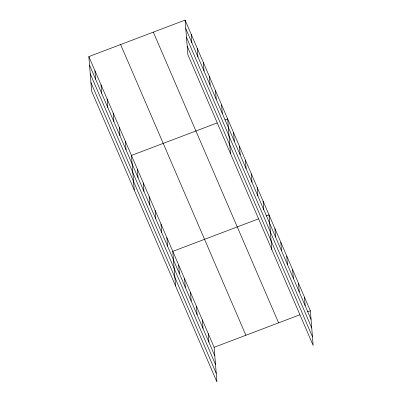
<?xml version="1.0" encoding="UTF-8"?>
<svg xmlns="http://www.w3.org/2000/svg" width="402" height="402" viewBox="0 0 402 402"><rect width="100%" height="100%" fill="white"/><g stroke="black" fill="none" stroke-linecap="round" stroke-linejoin="round"><path stroke-width="0.6" d="M88.857 56.597L214.13 347.303L216.914 381.9L91.641 91.189L88.857 56.597L185.086 20.1L310.359 310.811L313.143 345.403L187.87 54.697L185.086 20.1M217.095 122.957L131.449 155.438L134.233 190.03M224.894 119.997L227.678 118.942L230.462 153.539M258.436 218.889L172.79 251.371L175.573 285.968M266.235 215.929L269.018 214.874L271.802 249.471M214.13 347.303L299.771 314.821M307.575 311.867L310.359 310.811M185.774 28.658L311.047 319.369M186.468 37.25L311.741 327.962M187.181 46.104L312.449 336.811M153.333 32.145L278.601 322.851M120.615 44.552L245.883 335.263M89.545 65.154L214.819 355.865M90.239 73.747L215.507 364.453M90.947 82.601L216.221 373.307M304.455 297.103L305.143 305.666M298.545 283.4L299.234 291.958M292.641 269.697L293.329 278.254M286.737 255.989L287.425 264.551M280.832 242.285L281.521 250.843M274.923 228.582L275.611 237.14M263.114 201.171L263.802 209.728M257.21 187.468L257.898 196.025M251.3 173.759L251.989 182.322M245.396 160.056L246.084 168.614M239.491 146.353L240.18 154.911M233.587 132.645L234.276 141.208M221.597 104.821L222.286 113.379M215.512 90.701L216.201 99.259M209.427 76.581L210.115 85.139M203.342 62.461L204.03 71.018M197.256 48.34L197.945 56.898M191.171 34.22L191.86 42.778M208.221 333.6L208.909 342.157M202.317 319.897L203.005 328.454M196.412 306.188L197.101 314.751M190.508 292.485L191.196 301.043M184.598 278.782L185.287 287.34M178.694 265.074L179.382 273.636M166.885 237.667L167.574 246.225M160.976 223.959L161.664 232.522M155.071 210.256L155.76 218.814M149.167 196.553L149.856 205.11M143.263 182.845L143.951 191.407M137.353 169.141L138.042 177.699M125.364 141.318L126.052 149.876M119.278 127.198L119.967 135.755M113.198 113.078L113.887 121.635M107.113 98.957L107.801 107.515M101.028 84.837L101.716 93.395M94.942 70.717L95.631 79.274"/></g></svg>
